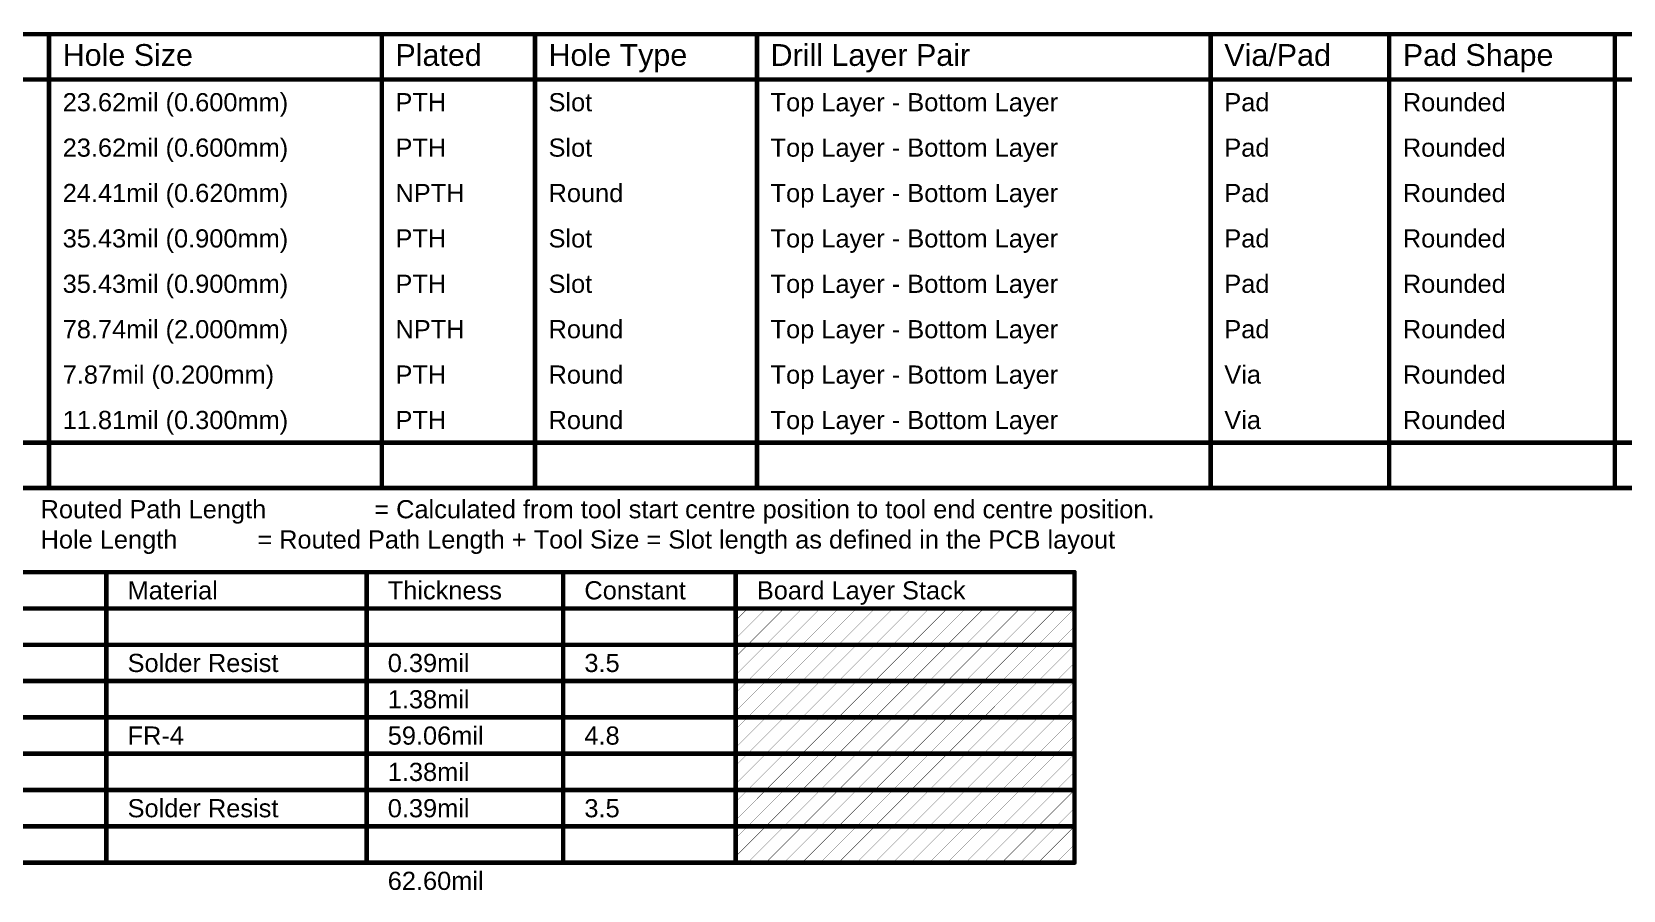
# Model space of a CAD drawing. Header units: inches. Extents: x -0.2 to 17.4, y -0.2 to 2.6.
# Drawn here: x 3.37 to 8.62, y -0.21 to 2.62 of the extents above; entities that cross this region are included whole.
import ezdxf

# ---------------------------------------------------------------- set-up
doc = ezdxf.new("R2010")
doc.units = ezdxf.units.IN
doc.header["$MEASUREMENT"] = 0
doc.layers.add('Drill Drawing', color=1, linetype='Continuous')
doc.layers.add('Fabrication', color=76, linetype='Continuous')
doc.styles.add('Arial', font='', dxfattribs={"height": 0.2})
doc.styles.get('Arial').set_extended_font_data('Arial')

msp = doc.modelspace()

# ---------------------------------------------------------------- linework, layer by layer
at = {"layer": 'Drill Drawing', "const_width": 0.015}
for points in [[(2.2715, 2.6149), (17.3492, 2.6149)], [(3.4222, 1.1149), (3.4222, 2.6149)], [(4.5219, 1.1149), (4.5219, 2.6149)], [(5.0278, 1.1149), (5.0278, 2.6149)], [(5.7616, 1.1149), (5.7616, 2.6149)], [(7.2611, 1.1149), (7.2611, 2.6149)], [(7.851, 1.1149), (7.851, 2.6149)], [(8.5968, 1.1149), (8.5968, 2.6149)], [(2.2715, 2.4649), (17.3492, 2.4649)], [(2.2715, 1.2649), (17.3492, 1.2649)], [(2.2715, 1.1149), (17.3492, 1.1149)]]:
    msp.add_lwpolyline(points, dxfattribs=at)
at = {"layer": 'Drill Drawing', "const_width": 0.0075}
for points in [[(3.4185, 2.6149, 1), (3.426, 2.6149, 1)], [(4.5181, 2.6149, 1), (4.5256, 2.6149, 1)], [(5.024, 2.6149, 1), (5.0315, 2.6149, 1)], [(5.7578, 2.6149, 1), (5.7653, 2.6149, 1)], [(7.2574, 2.6149, 1), (7.2649, 2.6149, 1)], [(7.8472, 2.6149, 1), (7.8547, 2.6149, 1)], [(8.593, 2.6149, 1), (8.6005, 2.6149, 1)], [(3.4185, 1.1149, 1), (3.426, 1.1149, 1)], [(4.5181, 1.1149, 1), (4.5256, 1.1149, 1)], [(5.024, 1.1149, 1), (5.0315, 1.1149, 1)], [(5.7578, 1.1149, 1), (5.7653, 1.1149, 1)], [(7.2574, 1.1149, 1), (7.2649, 1.1149, 1)], [(7.8472, 1.1149, 1), (7.8547, 1.1149, 1)], [(8.593, 1.1149, 1), (8.6005, 1.1149, 1)]]:
    msp.add_lwpolyline(points, format="xyb", close=True, dxfattribs=at)
at = {"layer": 'Fabrication'}
for points, const_width in [([(2.2721, 0.837), (6.8109, 0.837)], 0.015), ([(3.6117, -0.123), (3.6117, 0.837)], 0.015), ([(4.4715, -0.123), (4.4715, 0.837)], 0.015), ([(5.1213, -0.123), (5.1213, 0.837)], 0.015), ([(5.6912, -0.123), (5.6912, 0.837)], 0.015), ([(6.8109, -0.123), (6.8109, 0.837)], 0.015), ([(2.2721, 0.717), (6.8109, 0.717)], 0.015), ([(5.6912, 0.6173), (5.7909, 0.717)], 0.001), ([(5.6912, 0.6773), (5.7309, 0.717)], 0.001), ([(5.7309, 0.597), (5.8509, 0.717)], 0.001), ([(5.7909, 0.597), (5.9109, 0.717)], 0.001), ([(5.8509, 0.597), (5.9709, 0.717)], 0.001), ([(5.9109, 0.597), (6.0309, 0.717)], 0.001), ([(5.9709, 0.597), (6.0909, 0.717)], 0.001), ([(6.0309, 0.597), (6.1509, 0.717)], 0.001), ([(6.0909, 0.597), (6.2109, 0.717)], 0.001), ([(6.1509, 0.597), (6.2709, 0.717)], 0.001), ([(6.2109, 0.597), (6.3309, 0.717)], 0.001), ([(6.2709, 0.597), (6.3909, 0.717)], 0.001), ([(6.3309, 0.597), (6.4509, 0.717)], 0.001), ([(6.3909, 0.597), (6.5109, 0.717)], 0.001), ([(6.4509, 0.597), (6.5709, 0.717)], 0.001), ([(6.5109, 0.597), (6.6309, 0.717)], 0.001), ([(6.5709, 0.597), (6.6909, 0.717)], 0.001), ([(6.6309, 0.597), (6.7509, 0.717)], 0.001), ([(6.6909, 0.597), (6.8109, 0.717)], 0.001), ([(6.7509, 0.597), (6.8109, 0.657)], 0.001), ([(2.682, 0.597), (3.6117, 0.597)], 0.015), ([(3.6117, 0.597), (4.4715, 0.597)], 0.015), ([(4.4715, 0.597), (5.1213, 0.597)], 0.015), ([(5.1213, 0.597), (5.6912, 0.597)], 0.015), ([(5.6912, 0.597), (6.8109, 0.597)], 0.015), ([(5.6912, 0.4973), (5.7909, 0.597)], 0.001), ([(5.6912, 0.5573), (5.7309, 0.597)], 0.001), ([(5.7309, 0.477), (5.8509, 0.597)], 0.001), ([(5.7909, 0.477), (5.9109, 0.597)], 0.001), ([(5.8509, 0.477), (5.9709, 0.597)], 0.001), ([(5.9109, 0.477), (6.0309, 0.597)], 0.001), ([(5.9709, 0.477), (6.0909, 0.597)], 0.001), ([(6.0309, 0.477), (6.1509, 0.597)], 0.001), ([(6.0909, 0.477), (6.2109, 0.597)], 0.001), ([(6.1509, 0.477), (6.2709, 0.597)], 0.001), ([(6.2109, 0.477), (6.3309, 0.597)], 0.001), ([(6.2709, 0.477), (6.3909, 0.597)], 0.001), ([(6.3309, 0.477), (6.4509, 0.597)], 0.001), ([(6.3909, 0.477), (6.5109, 0.597)], 0.001), ([(6.4509, 0.477), (6.5709, 0.597)], 0.001), ([(6.5109, 0.477), (6.6309, 0.597)], 0.001), ([(6.5709, 0.477), (6.6909, 0.597)], 0.001), ([(6.6309, 0.477), (6.7509, 0.597)], 0.001), ([(6.6909, 0.477), (6.8109, 0.597)], 0.001), ([(6.7509, 0.477), (6.8109, 0.537)], 0.001), ([(2.682, 0.477), (3.6117, 0.477)], 0.015), ([(3.6117, 0.477), (4.4715, 0.477)], 0.015), ([(4.4715, 0.477), (5.1213, 0.477)], 0.015), ([(5.1213, 0.477), (5.6912, 0.477)], 0.015), ([(5.6912, 0.477), (6.8109, 0.477)], 0.015), ([(5.6912, 0.3773), (5.7909, 0.477)], 0.001), ([(5.6912, 0.4373), (5.7309, 0.477)], 0.001), ([(5.7309, 0.357), (5.8509, 0.477)], 0.001), ([(5.7909, 0.357), (5.9109, 0.477)], 0.001), ([(5.8509, 0.357), (5.9709, 0.477)], 0.001), ([(5.9109, 0.357), (6.0309, 0.477)], 0.001), ([(5.9709, 0.357), (6.0909, 0.477)], 0.001), ([(6.0309, 0.357), (6.1509, 0.477)], 0.001), ([(6.0909, 0.357), (6.2109, 0.477)], 0.001), ([(6.1509, 0.357), (6.2709, 0.477)], 0.001), ([(6.2109, 0.357), (6.3309, 0.477)], 0.001), ([(6.2709, 0.357), (6.3909, 0.477)], 0.001), ([(6.3309, 0.357), (6.4509, 0.477)], 0.001), ([(6.3909, 0.357), (6.5109, 0.477)], 0.001), ([(6.4509, 0.357), (6.5709, 0.477)], 0.001), ([(6.5109, 0.357), (6.6309, 0.477)], 0.001), ([(6.5709, 0.357), (6.6909, 0.477)], 0.001), ([(6.6309, 0.357), (6.7509, 0.477)], 0.001), ([(6.6909, 0.357), (6.8109, 0.477)], 0.001), ([(6.7509, 0.357), (6.8109, 0.417)], 0.001), ([(2.682, 0.357), (3.6117, 0.357)], 0.015), ([(3.6117, 0.357), (4.4715, 0.357)], 0.015), ([(4.4715, 0.357), (5.1213, 0.357)], 0.015), ([(5.1213, 0.357), (5.6912, 0.357)], 0.015), ([(5.6912, 0.357), (6.8109, 0.357)], 0.015), ([(5.6912, 0.2573), (5.7909, 0.357)], 0.001), ([(5.6912, 0.3173), (5.7309, 0.357)], 0.001), ([(5.7309, 0.237), (5.8509, 0.357)], 0.001), ([(5.7909, 0.237), (5.9109, 0.357)], 0.001), ([(5.8509, 0.237), (5.9709, 0.357)], 0.001), ([(5.9109, 0.237), (6.0309, 0.357)], 0.001), ([(5.9709, 0.237), (6.0909, 0.357)], 0.001), ([(6.0309, 0.237), (6.1509, 0.357)], 0.001), ([(6.0909, 0.237), (6.2109, 0.357)], 0.001), ([(6.1509, 0.237), (6.2709, 0.357)], 0.001), ([(6.2109, 0.237), (6.3309, 0.357)], 0.001), ([(6.2709, 0.237), (6.3909, 0.357)], 0.001), ([(6.3309, 0.237), (6.4509, 0.357)], 0.001), ([(6.3909, 0.237), (6.5109, 0.357)], 0.001), ([(6.4509, 0.237), (6.5709, 0.357)], 0.001), ([(6.5109, 0.237), (6.6309, 0.357)], 0.001), ([(6.5709, 0.237), (6.6909, 0.357)], 0.001), ([(6.6309, 0.237), (6.7509, 0.357)], 0.001), ([(6.6909, 0.237), (6.8109, 0.357)], 0.001), ([(6.7509, 0.237), (6.8109, 0.297)], 0.001), ([(2.682, 0.237), (3.6117, 0.237)], 0.015), ([(3.6117, 0.237), (4.4715, 0.237)], 0.015), ([(4.4715, 0.237), (5.1213, 0.237)], 0.015), ([(5.1213, 0.237), (5.6912, 0.237)], 0.015), ([(5.6912, 0.237), (6.8109, 0.237)], 0.015), ([(5.6912, 0.1373), (5.7909, 0.237)], 0.001), ([(5.6912, 0.1973), (5.7309, 0.237)], 0.001), ([(5.7309, 0.117), (5.8509, 0.237)], 0.001), ([(5.7909, 0.117), (5.9109, 0.237)], 0.001), ([(5.8509, 0.117), (5.9709, 0.237)], 0.001), ([(5.9109, 0.117), (6.0309, 0.237)], 0.001), ([(5.9709, 0.117), (6.0909, 0.237)], 0.001), ([(6.0309, 0.117), (6.1509, 0.237)], 0.001), ([(6.0909, 0.117), (6.2109, 0.237)], 0.001), ([(6.1509, 0.117), (6.2709, 0.237)], 0.001), ([(6.2109, 0.117), (6.3309, 0.237)], 0.001), ([(6.2709, 0.117), (6.3909, 0.237)], 0.001), ([(6.3309, 0.117), (6.4509, 0.237)], 0.001), ([(6.3909, 0.117), (6.5109, 0.237)], 0.001), ([(6.4509, 0.117), (6.5709, 0.237)], 0.001), ([(6.5109, 0.117), (6.6309, 0.237)], 0.001), ([(6.5709, 0.117), (6.6909, 0.237)], 0.001), ([(6.6309, 0.117), (6.7509, 0.237)], 0.001), ([(6.6909, 0.117), (6.8109, 0.237)], 0.001), ([(6.7509, 0.117), (6.8109, 0.177)], 0.001), ([(2.682, 0.117), (3.6117, 0.117)], 0.015), ([(3.6117, 0.117), (4.4715, 0.117)], 0.015), ([(4.4715, 0.117), (5.1213, 0.117)], 0.015), ([(5.1213, 0.117), (5.6912, 0.117)], 0.015), ([(5.6912, 0.117), (6.8109, 0.117)], 0.015), ([(5.6912, 0.0173), (5.7909, 0.117)], 0.001), ([(5.6912, 0.0773), (5.7309, 0.117)], 0.001), ([(5.7309, -0.003), (5.8509, 0.117)], 0.001), ([(5.7909, -0.003), (5.9109, 0.117)], 0.001), ([(5.8509, -0.003), (5.9709, 0.117)], 0.001), ([(5.9109, -0.003), (6.0309, 0.117)], 0.001), ([(5.9709, -0.003), (6.0909, 0.117)], 0.001), ([(6.0309, -0.003), (6.1509, 0.117)], 0.001), ([(6.0909, -0.003), (6.2109, 0.117)], 0.001), ([(6.1509, -0.003), (6.2709, 0.117)], 0.001), ([(6.2109, -0.003), (6.3309, 0.117)], 0.001), ([(6.2709, -0.003), (6.3909, 0.117)], 0.001), ([(6.3309, -0.003), (6.4509, 0.117)], 0.001), ([(6.3909, -0.003), (6.5109, 0.117)], 0.001), ([(6.4509, -0.003), (6.5709, 0.117)], 0.001), ([(6.5109, -0.003), (6.6309, 0.117)], 0.001), ([(6.5709, -0.003), (6.6909, 0.117)], 0.001), ([(6.6309, -0.003), (6.7509, 0.117)], 0.001), ([(6.6909, -0.003), (6.8109, 0.117)], 0.001), ([(6.7509, -0.003), (6.8109, 0.057)], 0.001), ([(2.682, -0.003), (3.6117, -0.003)], 0.015), ([(3.6117, -0.003), (4.4715, -0.003)], 0.015), ([(4.4715, -0.003), (5.1213, -0.003)], 0.015), ([(5.1213, -0.003), (5.6912, -0.003)], 0.015), ([(5.6912, -0.003), (6.8109, -0.003)], 0.015), ([(5.6912, -0.1027), (5.7909, -0.003)], 0.001), ([(5.6912, -0.0427), (5.7309, -0.003)], 0.001), ([(5.7309, -0.123), (5.8509, -0.003)], 0.001), ([(5.7909, -0.123), (5.9109, -0.003)], 0.001), ([(5.8509, -0.123), (5.9709, -0.003)], 0.001), ([(5.9109, -0.123), (6.0309, -0.003)], 0.001), ([(5.9709, -0.123), (6.0909, -0.003)], 0.001), ([(6.0309, -0.123), (6.1509, -0.003)], 0.001), ([(6.0909, -0.123), (6.2109, -0.003)], 0.001), ([(6.1509, -0.123), (6.2709, -0.003)], 0.001), ([(6.2109, -0.123), (6.3309, -0.003)], 0.001), ([(6.2709, -0.123), (6.3909, -0.003)], 0.001), ([(6.3309, -0.123), (6.4509, -0.003)], 0.001), ([(6.3909, -0.123), (6.5109, -0.003)], 0.001), ([(6.4509, -0.123), (6.5709, -0.003)], 0.001), ([(6.5109, -0.123), (6.6309, -0.003)], 0.001), ([(6.5709, -0.123), (6.6909, -0.003)], 0.001), ([(6.6309, -0.123), (6.7509, -0.003)], 0.001), ([(6.6909, -0.123), (6.8109, -0.003)], 0.001), ([(6.7509, -0.123), (6.8109, -0.063)], 0.001), ([(2.682, -0.123), (3.6117, -0.123)], 0.015), ([(3.6117, -0.123), (4.4715, -0.123)], 0.015), ([(4.4715, -0.123), (5.1213, -0.123)], 0.015), ([(5.1213, -0.123), (5.6912, -0.123)], 0.015), ([(5.6912, -0.123), (6.8109, -0.123)], 0.015)]:
    msp.add_lwpolyline(points, dxfattribs=dict(at, const_width=const_width))
for points, const_width in [([(3.608, 0.837, 1), (3.6155, 0.837, 1)], 0.0075), ([(4.4678, 0.837, 1), (4.4753, 0.837, 1)], 0.0075), ([(5.1176, 0.837, 1), (5.1251, 0.837, 1)], 0.0075), ([(5.6875, 0.837, 1), (5.695, 0.837, 1)], 0.0075), ([(6.8071, 0.837, 1), (6.8146, 0.837, 1)], 0.0075), ([(6.8071, 0.837, 1), (6.8146, 0.837, 1)], 0.0075), ([(5.7306, 0.717, 1), (5.7311, 0.717, 1)], 0.0005), ([(5.7906, 0.717, 1), (5.7911, 0.717, 1)], 0.0005), ([(5.8506, 0.717, 1), (5.8511, 0.717, 1)], 0.0005), ([(5.9106, 0.717, 1), (5.9111, 0.717, 1)], 0.0005), ([(5.9706, 0.717, 1), (5.9711, 0.717, 1)], 0.0005), ([(6.0306, 0.717, 1), (6.0311, 0.717, 1)], 0.0005), ([(6.0906, 0.717, 1), (6.0911, 0.717, 1)], 0.0005), ([(6.1506, 0.717, 1), (6.1511, 0.717, 1)], 0.0005), ([(6.2106, 0.717, 1), (6.2111, 0.717, 1)], 0.0005), ([(6.2706, 0.717, 1), (6.2711, 0.717, 1)], 0.0005), ([(6.3306, 0.717, 1), (6.3311, 0.717, 1)], 0.0005), ([(6.3906, 0.717, 1), (6.3911, 0.717, 1)], 0.0005), ([(6.4506, 0.717, 1), (6.4511, 0.717, 1)], 0.0005), ([(6.5106, 0.717, 1), (6.5111, 0.717, 1)], 0.0005), ([(6.5706, 0.717, 1), (6.5711, 0.717, 1)], 0.0005), ([(6.6306, 0.717, 1), (6.6311, 0.717, 1)], 0.0005), ([(6.6906, 0.717, 1), (6.6911, 0.717, 1)], 0.0005), ([(6.7506, 0.717, 1), (6.7511, 0.717, 1)], 0.0005), ([(6.8071, 0.717, 1), (6.8146, 0.717, 1)], 0.0075), ([(6.8106, 0.717, 1), (6.8111, 0.717, 1)], 0.0005), ([(5.691, 0.6773, 1), (5.6915, 0.6773, 1)], 0.0005), ([(6.8106, 0.657, 1), (6.8111, 0.657, 1)], 0.0005), ([(3.608, 0.597, 1), (3.6155, 0.597, 1)], 0.0075), ([(3.608, 0.597, 1), (3.6155, 0.597, 1)], 0.0075), ([(4.4678, 0.597, 1), (4.4753, 0.597, 1)], 0.0075), ([(4.4678, 0.597, 1), (4.4753, 0.597, 1)], 0.0075), ([(5.1176, 0.597, 1), (5.1251, 0.597, 1)], 0.0075), ([(5.1176, 0.597, 1), (5.1251, 0.597, 1)], 0.0075), ([(5.6875, 0.597, 1), (5.695, 0.597, 1)], 0.0075), ([(5.6875, 0.597, 1), (5.695, 0.597, 1)], 0.0075), ([(5.691, 0.6173, 1), (5.6915, 0.6173, 1)], 0.0005), ([(5.7306, 0.597, 1), (5.7311, 0.597, 1)], 0.0005), ([(5.7306, 0.597, 1), (5.7311, 0.597, 1)], 0.0005), ([(5.7906, 0.597, 1), (5.7911, 0.597, 1)], 0.0005), ([(5.7906, 0.597, 1), (5.7911, 0.597, 1)], 0.0005), ([(5.8506, 0.597, 1), (5.8511, 0.597, 1)], 0.0005), ([(5.8506, 0.597, 1), (5.8511, 0.597, 1)], 0.0005), ([(5.9106, 0.597, 1), (5.9111, 0.597, 1)], 0.0005), ([(5.9106, 0.597, 1), (5.9111, 0.597, 1)], 0.0005), ([(5.9706, 0.597, 1), (5.9711, 0.597, 1)], 0.0005), ([(5.9706, 0.597, 1), (5.9711, 0.597, 1)], 0.0005), ([(6.0306, 0.597, 1), (6.0311, 0.597, 1)], 0.0005), ([(6.0306, 0.597, 1), (6.0311, 0.597, 1)], 0.0005), ([(6.0906, 0.597, 1), (6.0911, 0.597, 1)], 0.0005), ([(6.0906, 0.597, 1), (6.0911, 0.597, 1)], 0.0005), ([(6.1506, 0.597, 1), (6.1511, 0.597, 1)], 0.0005), ([(6.1506, 0.597, 1), (6.1511, 0.597, 1)], 0.0005), ([(6.2106, 0.597, 1), (6.2111, 0.597, 1)], 0.0005), ([(6.2106, 0.597, 1), (6.2111, 0.597, 1)], 0.0005), ([(6.2706, 0.597, 1), (6.2711, 0.597, 1)], 0.0005), ([(6.2706, 0.597, 1), (6.2711, 0.597, 1)], 0.0005), ([(6.3306, 0.597, 1), (6.3311, 0.597, 1)], 0.0005), ([(6.3306, 0.597, 1), (6.3311, 0.597, 1)], 0.0005), ([(6.3906, 0.597, 1), (6.3911, 0.597, 1)], 0.0005), ([(6.3906, 0.597, 1), (6.3911, 0.597, 1)], 0.0005), ([(6.4506, 0.597, 1), (6.4511, 0.597, 1)], 0.0005), ([(6.4506, 0.597, 1), (6.4511, 0.597, 1)], 0.0005), ([(6.5106, 0.597, 1), (6.5111, 0.597, 1)], 0.0005), ([(6.5106, 0.597, 1), (6.5111, 0.597, 1)], 0.0005), ([(6.5706, 0.597, 1), (6.5711, 0.597, 1)], 0.0005), ([(6.5706, 0.597, 1), (6.5711, 0.597, 1)], 0.0005), ([(6.6306, 0.597, 1), (6.6311, 0.597, 1)], 0.0005), ([(6.6306, 0.597, 1), (6.6311, 0.597, 1)], 0.0005), ([(6.6906, 0.597, 1), (6.6911, 0.597, 1)], 0.0005), ([(6.6906, 0.597, 1), (6.6911, 0.597, 1)], 0.0005), ([(6.7506, 0.597, 1), (6.7511, 0.597, 1)], 0.0005), ([(6.7506, 0.597, 1), (6.7511, 0.597, 1)], 0.0005), ([(6.8071, 0.597, 1), (6.8146, 0.597, 1)], 0.0075), ([(6.8106, 0.597, 1), (6.8111, 0.597, 1)], 0.0005), ([(5.691, 0.5573, 1), (5.6915, 0.5573, 1)], 0.0005), ([(6.8106, 0.537, 1), (6.8111, 0.537, 1)], 0.0005), ([(3.608, 0.477, 1), (3.6155, 0.477, 1)], 0.0075), ([(3.608, 0.477, 1), (3.6155, 0.477, 1)], 0.0075), ([(4.4678, 0.477, 1), (4.4753, 0.477, 1)], 0.0075), ([(4.4678, 0.477, 1), (4.4753, 0.477, 1)], 0.0075), ([(5.1176, 0.477, 1), (5.1251, 0.477, 1)], 0.0075), ([(5.1176, 0.477, 1), (5.1251, 0.477, 1)], 0.0075), ([(5.6875, 0.477, 1), (5.695, 0.477, 1)], 0.0075), ([(5.6875, 0.477, 1), (5.695, 0.477, 1)], 0.0075), ([(5.691, 0.4973, 1), (5.6915, 0.4973, 1)], 0.0005), ([(5.7306, 0.477, 1), (5.7311, 0.477, 1)], 0.0005), ([(5.7306, 0.477, 1), (5.7311, 0.477, 1)], 0.0005), ([(5.7906, 0.477, 1), (5.7911, 0.477, 1)], 0.0005), ([(5.7906, 0.477, 1), (5.7911, 0.477, 1)], 0.0005), ([(5.8506, 0.477, 1), (5.8511, 0.477, 1)], 0.0005), ([(5.8506, 0.477, 1), (5.8511, 0.477, 1)], 0.0005), ([(5.9106, 0.477, 1), (5.9111, 0.477, 1)], 0.0005), ([(5.9106, 0.477, 1), (5.9111, 0.477, 1)], 0.0005), ([(5.9706, 0.477, 1), (5.9711, 0.477, 1)], 0.0005), ([(5.9706, 0.477, 1), (5.9711, 0.477, 1)], 0.0005), ([(6.0306, 0.477, 1), (6.0311, 0.477, 1)], 0.0005), ([(6.0306, 0.477, 1), (6.0311, 0.477, 1)], 0.0005), ([(6.0906, 0.477, 1), (6.0911, 0.477, 1)], 0.0005), ([(6.0906, 0.477, 1), (6.0911, 0.477, 1)], 0.0005), ([(6.1506, 0.477, 1), (6.1511, 0.477, 1)], 0.0005), ([(6.1506, 0.477, 1), (6.1511, 0.477, 1)], 0.0005), ([(6.2106, 0.477, 1), (6.2111, 0.477, 1)], 0.0005), ([(6.2106, 0.477, 1), (6.2111, 0.477, 1)], 0.0005), ([(6.2706, 0.477, 1), (6.2711, 0.477, 1)], 0.0005), ([(6.2706, 0.477, 1), (6.2711, 0.477, 1)], 0.0005), ([(6.3306, 0.477, 1), (6.3311, 0.477, 1)], 0.0005), ([(6.3306, 0.477, 1), (6.3311, 0.477, 1)], 0.0005), ([(6.3906, 0.477, 1), (6.3911, 0.477, 1)], 0.0005), ([(6.3906, 0.477, 1), (6.3911, 0.477, 1)], 0.0005), ([(6.4506, 0.477, 1), (6.4511, 0.477, 1)], 0.0005), ([(6.4506, 0.477, 1), (6.4511, 0.477, 1)], 0.0005), ([(6.5106, 0.477, 1), (6.5111, 0.477, 1)], 0.0005), ([(6.5106, 0.477, 1), (6.5111, 0.477, 1)], 0.0005), ([(6.5706, 0.477, 1), (6.5711, 0.477, 1)], 0.0005), ([(6.5706, 0.477, 1), (6.5711, 0.477, 1)], 0.0005), ([(6.6306, 0.477, 1), (6.6311, 0.477, 1)], 0.0005), ([(6.6306, 0.477, 1), (6.6311, 0.477, 1)], 0.0005), ([(6.6906, 0.477, 1), (6.6911, 0.477, 1)], 0.0005), ([(6.6906, 0.477, 1), (6.6911, 0.477, 1)], 0.0005), ([(6.7506, 0.477, 1), (6.7511, 0.477, 1)], 0.0005), ([(6.7506, 0.477, 1), (6.7511, 0.477, 1)], 0.0005), ([(6.8071, 0.477, 1), (6.8146, 0.477, 1)], 0.0075), ([(6.8106, 0.477, 1), (6.8111, 0.477, 1)], 0.0005), ([(5.691, 0.4373, 1), (5.6915, 0.4373, 1)], 0.0005), ([(5.691, 0.3773, 1), (5.6915, 0.3773, 1)], 0.0005), ([(6.8106, 0.417, 1), (6.8111, 0.417, 1)], 0.0005), ([(3.608, 0.357, 1), (3.6155, 0.357, 1)], 0.0075), ([(3.608, 0.357, 1), (3.6155, 0.357, 1)], 0.0075), ([(4.4678, 0.357, 1), (4.4753, 0.357, 1)], 0.0075), ([(4.4678, 0.357, 1), (4.4753, 0.357, 1)], 0.0075), ([(5.1176, 0.357, 1), (5.1251, 0.357, 1)], 0.0075), ([(5.1176, 0.357, 1), (5.1251, 0.357, 1)], 0.0075), ([(5.6875, 0.357, 1), (5.695, 0.357, 1)], 0.0075), ([(5.6875, 0.357, 1), (5.695, 0.357, 1)], 0.0075), ([(5.691, 0.3173, 1), (5.6915, 0.3173, 1)], 0.0005), ([(5.7306, 0.357, 1), (5.7311, 0.357, 1)], 0.0005), ([(5.7306, 0.357, 1), (5.7311, 0.357, 1)], 0.0005), ([(5.7906, 0.357, 1), (5.7911, 0.357, 1)], 0.0005), ([(5.7906, 0.357, 1), (5.7911, 0.357, 1)], 0.0005), ([(5.8506, 0.357, 1), (5.8511, 0.357, 1)], 0.0005), ([(5.8506, 0.357, 1), (5.8511, 0.357, 1)], 0.0005), ([(5.9106, 0.357, 1), (5.9111, 0.357, 1)], 0.0005), ([(5.9106, 0.357, 1), (5.9111, 0.357, 1)], 0.0005), ([(5.9706, 0.357, 1), (5.9711, 0.357, 1)], 0.0005), ([(5.9706, 0.357, 1), (5.9711, 0.357, 1)], 0.0005), ([(6.0306, 0.357, 1), (6.0311, 0.357, 1)], 0.0005), ([(6.0306, 0.357, 1), (6.0311, 0.357, 1)], 0.0005), ([(6.0906, 0.357, 1), (6.0911, 0.357, 1)], 0.0005), ([(6.0906, 0.357, 1), (6.0911, 0.357, 1)], 0.0005), ([(6.1506, 0.357, 1), (6.1511, 0.357, 1)], 0.0005), ([(6.1506, 0.357, 1), (6.1511, 0.357, 1)], 0.0005), ([(6.2106, 0.357, 1), (6.2111, 0.357, 1)], 0.0005), ([(6.2106, 0.357, 1), (6.2111, 0.357, 1)], 0.0005), ([(6.2706, 0.357, 1), (6.2711, 0.357, 1)], 0.0005), ([(6.2706, 0.357, 1), (6.2711, 0.357, 1)], 0.0005), ([(6.3306, 0.357, 1), (6.3311, 0.357, 1)], 0.0005), ([(6.3306, 0.357, 1), (6.3311, 0.357, 1)], 0.0005), ([(6.3906, 0.357, 1), (6.3911, 0.357, 1)], 0.0005), ([(6.3906, 0.357, 1), (6.3911, 0.357, 1)], 0.0005), ([(6.4506, 0.357, 1), (6.4511, 0.357, 1)], 0.0005), ([(6.4506, 0.357, 1), (6.4511, 0.357, 1)], 0.0005), ([(6.5106, 0.357, 1), (6.5111, 0.357, 1)], 0.0005), ([(6.5106, 0.357, 1), (6.5111, 0.357, 1)], 0.0005), ([(6.5706, 0.357, 1), (6.5711, 0.357, 1)], 0.0005), ([(6.5706, 0.357, 1), (6.5711, 0.357, 1)], 0.0005), ([(6.6306, 0.357, 1), (6.6311, 0.357, 1)], 0.0005), ([(6.6306, 0.357, 1), (6.6311, 0.357, 1)], 0.0005), ([(6.6906, 0.357, 1), (6.6911, 0.357, 1)], 0.0005), ([(6.6906, 0.357, 1), (6.6911, 0.357, 1)], 0.0005), ([(6.7506, 0.357, 1), (6.7511, 0.357, 1)], 0.0005), ([(6.7506, 0.357, 1), (6.7511, 0.357, 1)], 0.0005), ([(6.8071, 0.357, 1), (6.8146, 0.357, 1)], 0.0075), ([(6.8106, 0.357, 1), (6.8111, 0.357, 1)], 0.0005), ([(6.8106, 0.297, 1), (6.8111, 0.297, 1)], 0.0005), ([(3.608, 0.237, 1), (3.6155, 0.237, 1)], 0.0075), ([(3.608, 0.237, 1), (3.6155, 0.237, 1)], 0.0075), ([(4.4678, 0.237, 1), (4.4753, 0.237, 1)], 0.0075), ([(4.4678, 0.237, 1), (4.4753, 0.237, 1)], 0.0075), ([(5.1176, 0.237, 1), (5.1251, 0.237, 1)], 0.0075), ([(5.1176, 0.237, 1), (5.1251, 0.237, 1)], 0.0075), ([(5.6875, 0.237, 1), (5.695, 0.237, 1)], 0.0075), ([(5.6875, 0.237, 1), (5.695, 0.237, 1)], 0.0075), ([(5.691, 0.2573, 1), (5.6915, 0.2573, 1)], 0.0005), ([(5.7306, 0.237, 1), (5.7311, 0.237, 1)], 0.0005), ([(5.7306, 0.237, 1), (5.7311, 0.237, 1)], 0.0005), ([(5.7906, 0.237, 1), (5.7911, 0.237, 1)], 0.0005), ([(5.7906, 0.237, 1), (5.7911, 0.237, 1)], 0.0005), ([(5.8506, 0.237, 1), (5.8511, 0.237, 1)], 0.0005), ([(5.8506, 0.237, 1), (5.8511, 0.237, 1)], 0.0005), ([(5.9106, 0.237, 1), (5.9111, 0.237, 1)], 0.0005), ([(5.9106, 0.237, 1), (5.9111, 0.237, 1)], 0.0005), ([(5.9706, 0.237, 1), (5.9711, 0.237, 1)], 0.0005), ([(5.9706, 0.237, 1), (5.9711, 0.237, 1)], 0.0005), ([(6.0306, 0.237, 1), (6.0311, 0.237, 1)], 0.0005), ([(6.0306, 0.237, 1), (6.0311, 0.237, 1)], 0.0005), ([(6.0906, 0.237, 1), (6.0911, 0.237, 1)], 0.0005), ([(6.0906, 0.237, 1), (6.0911, 0.237, 1)], 0.0005), ([(6.1506, 0.237, 1), (6.1511, 0.237, 1)], 0.0005), ([(6.1506, 0.237, 1), (6.1511, 0.237, 1)], 0.0005), ([(6.2106, 0.237, 1), (6.2111, 0.237, 1)], 0.0005), ([(6.2106, 0.237, 1), (6.2111, 0.237, 1)], 0.0005), ([(6.2706, 0.237, 1), (6.2711, 0.237, 1)], 0.0005), ([(6.2706, 0.237, 1), (6.2711, 0.237, 1)], 0.0005), ([(6.3306, 0.237, 1), (6.3311, 0.237, 1)], 0.0005), ([(6.3306, 0.237, 1), (6.3311, 0.237, 1)], 0.0005), ([(6.3906, 0.237, 1), (6.3911, 0.237, 1)], 0.0005), ([(6.3906, 0.237, 1), (6.3911, 0.237, 1)], 0.0005), ([(6.4506, 0.237, 1), (6.4511, 0.237, 1)], 0.0005), ([(6.4506, 0.237, 1), (6.4511, 0.237, 1)], 0.0005), ([(6.5106, 0.237, 1), (6.5111, 0.237, 1)], 0.0005), ([(6.5106, 0.237, 1), (6.5111, 0.237, 1)], 0.0005), ([(6.5706, 0.237, 1), (6.5711, 0.237, 1)], 0.0005), ([(6.5706, 0.237, 1), (6.5711, 0.237, 1)], 0.0005), ([(6.6306, 0.237, 1), (6.6311, 0.237, 1)], 0.0005), ([(6.6306, 0.237, 1), (6.6311, 0.237, 1)], 0.0005), ([(6.6906, 0.237, 1), (6.6911, 0.237, 1)], 0.0005), ([(6.6906, 0.237, 1), (6.6911, 0.237, 1)], 0.0005), ([(6.7506, 0.237, 1), (6.7511, 0.237, 1)], 0.0005), ([(6.7506, 0.237, 1), (6.7511, 0.237, 1)], 0.0005), ([(6.8071, 0.237, 1), (6.8146, 0.237, 1)], 0.0075), ([(6.8106, 0.237, 1), (6.8111, 0.237, 1)], 0.0005), ([(5.691, 0.1973, 1), (5.6915, 0.1973, 1)], 0.0005), ([(6.8106, 0.177, 1), (6.8111, 0.177, 1)], 0.0005), ([(3.608, 0.117, 1), (3.6155, 0.117, 1)], 0.0075), ([(3.608, 0.117, 1), (3.6155, 0.117, 1)], 0.0075), ([(4.4678, 0.117, 1), (4.4753, 0.117, 1)], 0.0075), ([(4.4678, 0.117, 1), (4.4753, 0.117, 1)], 0.0075), ([(5.1176, 0.117, 1), (5.1251, 0.117, 1)], 0.0075), ([(5.1176, 0.117, 1), (5.1251, 0.117, 1)], 0.0075), ([(5.6875, 0.117, 1), (5.695, 0.117, 1)], 0.0075), ([(5.6875, 0.117, 1), (5.695, 0.117, 1)], 0.0075), ([(5.691, 0.1373, 1), (5.6915, 0.1373, 1)], 0.0005), ([(5.7306, 0.117, 1), (5.7311, 0.117, 1)], 0.0005), ([(5.7306, 0.117, 1), (5.7311, 0.117, 1)], 0.0005), ([(5.7906, 0.117, 1), (5.7911, 0.117, 1)], 0.0005), ([(5.7906, 0.117, 1), (5.7911, 0.117, 1)], 0.0005), ([(5.8506, 0.117, 1), (5.8511, 0.117, 1)], 0.0005), ([(5.8506, 0.117, 1), (5.8511, 0.117, 1)], 0.0005), ([(5.9106, 0.117, 1), (5.9111, 0.117, 1)], 0.0005), ([(5.9106, 0.117, 1), (5.9111, 0.117, 1)], 0.0005), ([(5.9706, 0.117, 1), (5.9711, 0.117, 1)], 0.0005), ([(5.9706, 0.117, 1), (5.9711, 0.117, 1)], 0.0005), ([(6.0306, 0.117, 1), (6.0311, 0.117, 1)], 0.0005), ([(6.0306, 0.117, 1), (6.0311, 0.117, 1)], 0.0005), ([(6.0906, 0.117, 1), (6.0911, 0.117, 1)], 0.0005), ([(6.0906, 0.117, 1), (6.0911, 0.117, 1)], 0.0005), ([(6.1506, 0.117, 1), (6.1511, 0.117, 1)], 0.0005), ([(6.1506, 0.117, 1), (6.1511, 0.117, 1)], 0.0005), ([(6.2106, 0.117, 1), (6.2111, 0.117, 1)], 0.0005), ([(6.2106, 0.117, 1), (6.2111, 0.117, 1)], 0.0005), ([(6.2706, 0.117, 1), (6.2711, 0.117, 1)], 0.0005), ([(6.2706, 0.117, 1), (6.2711, 0.117, 1)], 0.0005), ([(6.3306, 0.117, 1), (6.3311, 0.117, 1)], 0.0005), ([(6.3306, 0.117, 1), (6.3311, 0.117, 1)], 0.0005), ([(6.3906, 0.117, 1), (6.3911, 0.117, 1)], 0.0005), ([(6.3906, 0.117, 1), (6.3911, 0.117, 1)], 0.0005), ([(6.4506, 0.117, 1), (6.4511, 0.117, 1)], 0.0005), ([(6.4506, 0.117, 1), (6.4511, 0.117, 1)], 0.0005), ([(6.5106, 0.117, 1), (6.5111, 0.117, 1)], 0.0005), ([(6.5106, 0.117, 1), (6.5111, 0.117, 1)], 0.0005), ([(6.5706, 0.117, 1), (6.5711, 0.117, 1)], 0.0005), ([(6.5706, 0.117, 1), (6.5711, 0.117, 1)], 0.0005), ([(6.6306, 0.117, 1), (6.6311, 0.117, 1)], 0.0005), ([(6.6306, 0.117, 1), (6.6311, 0.117, 1)], 0.0005), ([(6.6906, 0.117, 1), (6.6911, 0.117, 1)], 0.0005), ([(6.6906, 0.117, 1), (6.6911, 0.117, 1)], 0.0005), ([(6.7506, 0.117, 1), (6.7511, 0.117, 1)], 0.0005), ([(6.7506, 0.117, 1), (6.7511, 0.117, 1)], 0.0005), ([(6.8071, 0.117, 1), (6.8146, 0.117, 1)], 0.0075), ([(6.8106, 0.117, 1), (6.8111, 0.117, 1)], 0.0005), ([(5.691, 0.0773, 1), (5.6915, 0.0773, 1)], 0.0005), ([(6.8106, 0.057, 1), (6.8111, 0.057, 1)], 0.0005), ([(3.608, -0.003, 1), (3.6155, -0.003, 1)], 0.0075), ([(3.608, -0.003, 1), (3.6155, -0.003, 1)], 0.0075), ([(4.4678, -0.003, 1), (4.4753, -0.003, 1)], 0.0075), ([(4.4678, -0.003, 1), (4.4753, -0.003, 1)], 0.0075), ([(5.1176, -0.003, 1), (5.1251, -0.003, 1)], 0.0075), ([(5.1176, -0.003, 1), (5.1251, -0.003, 1)], 0.0075), ([(5.6875, -0.003, 1), (5.695, -0.003, 1)], 0.0075), ([(5.6875, -0.003, 1), (5.695, -0.003, 1)], 0.0075), ([(5.691, 0.0173, 1), (5.6915, 0.0173, 1)], 0.0005), ([(6.8071, -0.003, 1), (6.8146, -0.003, 1)], 0.0075), ([(5.691, -0.0427, 1), (5.6915, -0.0427, 1)], 0.0005), ([(5.7306, -0.003, 1), (5.7311, -0.003, 1)], 0.0005), ([(5.7306, -0.003, 1), (5.7311, -0.003, 1)], 0.0005), ([(5.7906, -0.003, 1), (5.7911, -0.003, 1)], 0.0005), ([(5.7906, -0.003, 1), (5.7911, -0.003, 1)], 0.0005), ([(5.8506, -0.003, 1), (5.8511, -0.003, 1)], 0.0005), ([(5.8506, -0.003, 1), (5.8511, -0.003, 1)], 0.0005), ([(5.9106, -0.003, 1), (5.9111, -0.003, 1)], 0.0005), ([(5.9106, -0.003, 1), (5.9111, -0.003, 1)], 0.0005), ([(5.9706, -0.003, 1), (5.9711, -0.003, 1)], 0.0005), ([(5.9706, -0.003, 1), (5.9711, -0.003, 1)], 0.0005), ([(6.0306, -0.003, 1), (6.0311, -0.003, 1)], 0.0005), ([(6.0306, -0.003, 1), (6.0311, -0.003, 1)], 0.0005), ([(6.0906, -0.003, 1), (6.0911, -0.003, 1)], 0.0005), ([(6.0906, -0.003, 1), (6.0911, -0.003, 1)], 0.0005), ([(6.1506, -0.003, 1), (6.1511, -0.003, 1)], 0.0005), ([(6.1506, -0.003, 1), (6.1511, -0.003, 1)], 0.0005), ([(6.2106, -0.003, 1), (6.2111, -0.003, 1)], 0.0005), ([(6.2106, -0.003, 1), (6.2111, -0.003, 1)], 0.0005), ([(6.2706, -0.003, 1), (6.2711, -0.003, 1)], 0.0005), ([(6.2706, -0.003, 1), (6.2711, -0.003, 1)], 0.0005), ([(6.3306, -0.003, 1), (6.3311, -0.003, 1)], 0.0005), ([(6.3306, -0.003, 1), (6.3311, -0.003, 1)], 0.0005), ([(6.3906, -0.003, 1), (6.3911, -0.003, 1)], 0.0005), ([(6.3906, -0.003, 1), (6.3911, -0.003, 1)], 0.0005), ([(6.4506, -0.003, 1), (6.4511, -0.003, 1)], 0.0005), ([(6.4506, -0.003, 1), (6.4511, -0.003, 1)], 0.0005), ([(6.5106, -0.003, 1), (6.5111, -0.003, 1)], 0.0005), ([(6.5106, -0.003, 1), (6.5111, -0.003, 1)], 0.0005), ([(6.5706, -0.003, 1), (6.5711, -0.003, 1)], 0.0005), ([(6.5706, -0.003, 1), (6.5711, -0.003, 1)], 0.0005), ([(6.6306, -0.003, 1), (6.6311, -0.003, 1)], 0.0005), ([(6.6306, -0.003, 1), (6.6311, -0.003, 1)], 0.0005), ([(6.6906, -0.003, 1), (6.6911, -0.003, 1)], 0.0005), ([(6.6906, -0.003, 1), (6.6911, -0.003, 1)], 0.0005), ([(6.7506, -0.003, 1), (6.7511, -0.003, 1)], 0.0005), ([(6.7506, -0.003, 1), (6.7511, -0.003, 1)], 0.0005), ([(6.8106, -0.003, 1), (6.8111, -0.003, 1)], 0.0005), ([(5.691, -0.1027, 1), (5.6915, -0.1027, 1)], 0.0005), ([(6.8106, -0.063, 1), (6.8111, -0.063, 1)], 0.0005), ([(3.608, -0.123, 1), (3.6155, -0.123, 1)], 0.0075), ([(3.608, -0.123, 1), (3.6155, -0.123, 1)], 0.0075), ([(3.608, -0.123, 1), (3.6155, -0.123, 1)], 0.0075), ([(4.4678, -0.123, 1), (4.4753, -0.123, 1)], 0.0075), ([(4.4678, -0.123, 1), (4.4753, -0.123, 1)], 0.0075), ([(4.4678, -0.123, 1), (4.4753, -0.123, 1)], 0.0075), ([(5.1176, -0.123, 1), (5.1251, -0.123, 1)], 0.0075), ([(5.1176, -0.123, 1), (5.1251, -0.123, 1)], 0.0075), ([(5.1176, -0.123, 1), (5.1251, -0.123, 1)], 0.0075), ([(5.6875, -0.123, 1), (5.695, -0.123, 1)], 0.0075), ([(5.6875, -0.123, 1), (5.695, -0.123, 1)], 0.0075), ([(5.6875, -0.123, 1), (5.695, -0.123, 1)], 0.0075), ([(5.7306, -0.123, 1), (5.7311, -0.123, 1)], 0.0005), ([(5.7906, -0.123, 1), (5.7911, -0.123, 1)], 0.0005), ([(5.8506, -0.123, 1), (5.8511, -0.123, 1)], 0.0005), ([(5.9106, -0.123, 1), (5.9111, -0.123, 1)], 0.0005), ([(5.9706, -0.123, 1), (5.9711, -0.123, 1)], 0.0005), ([(6.0306, -0.123, 1), (6.0311, -0.123, 1)], 0.0005), ([(6.0906, -0.123, 1), (6.0911, -0.123, 1)], 0.0005), ([(6.1506, -0.123, 1), (6.1511, -0.123, 1)], 0.0005), ([(6.2106, -0.123, 1), (6.2111, -0.123, 1)], 0.0005), ([(6.2706, -0.123, 1), (6.2711, -0.123, 1)], 0.0005), ([(6.3306, -0.123, 1), (6.3311, -0.123, 1)], 0.0005), ([(6.3906, -0.123, 1), (6.3911, -0.123, 1)], 0.0005), ([(6.4506, -0.123, 1), (6.4511, -0.123, 1)], 0.0005), ([(6.5106, -0.123, 1), (6.5111, -0.123, 1)], 0.0005), ([(6.5706, -0.123, 1), (6.5711, -0.123, 1)], 0.0005), ([(6.6306, -0.123, 1), (6.6311, -0.123, 1)], 0.0005), ([(6.6906, -0.123, 1), (6.6911, -0.123, 1)], 0.0005), ([(6.7506, -0.123, 1), (6.7511, -0.123, 1)], 0.0005), ([(6.8071, -0.123, 1), (6.8146, -0.123, 1)], 0.0075), ([(6.8071, -0.123, 1), (6.8146, -0.123, 1)], 0.0075)]:
    msp.add_lwpolyline(points, format="xyb", close=True, dxfattribs=dict(at, const_width=const_width))

# ---------------------------------------------------------------- texts
at = {"layer": 'Drill Drawing', "style": 'Arial'}
for s, height, p in [('Hole Size', 0.072, (3.4672, 2.5099)), ('Plated', 0.072, (4.5669, 2.5099)), ('Hole Type', 0.072, (5.0728, 2.5099)), ('Drill Layer Pair', 0.072, (5.8066, 2.5099)), ('Via/Pad', 0.072, (7.3061, 2.5099)), ('Pad Shape', 0.072, (7.896, 2.5099)), ('23.62mil (0.600mm)', 0.06, (3.4672, 2.3599)), ('PTH', 0.06, (4.5669, 2.3599)), ('Slot', 0.06, (5.0728, 2.3599)), ('Top Layer - Bottom Layer', 0.06, (5.8066, 2.3599)), ('Pad', 0.06, (7.3061, 2.3599)), ('Rounded', 0.06, (7.896, 2.3599)), ('23.62mil (0.600mm)', 0.06, (3.4672, 2.2099)), ('PTH', 0.06, (4.5669, 2.2099)), ('Slot', 0.06, (5.0728, 2.2099)), ('Top Layer - Bottom Layer', 0.06, (5.8066, 2.2099)), ('Pad', 0.06, (7.3061, 2.2099)), ('Rounded', 0.06, (7.896, 2.2099)), ('24.41mil (0.620mm)', 0.06, (3.4672, 2.0599)), ('NPTH', 0.06, (4.5669, 2.0599)), ('Round', 0.06, (5.0728, 2.0599)), ('Top Layer - Bottom Layer', 0.06, (5.8066, 2.0599)), ('Pad', 0.06, (7.3061, 2.0599)), ('Rounded', 0.06, (7.896, 2.0599)), ('35.43mil (0.900mm)', 0.06, (3.4672, 1.9099)), ('PTH', 0.06, (4.5669, 1.9099)), ('Slot', 0.06, (5.0728, 1.9099)), ('Top Layer - Bottom Layer', 0.06, (5.8066, 1.9099)), ('Pad', 0.06, (7.3061, 1.9099)), ('Rounded', 0.06, (7.896, 1.9099)), ('35.43mil (0.900mm)', 0.06, (3.4672, 1.7599)), ('PTH', 0.06, (4.5669, 1.7599)), ('Slot', 0.06, (5.0728, 1.7599)), ('Top Layer - Bottom Layer', 0.06, (5.8066, 1.7599)), ('Pad', 0.06, (7.3061, 1.7599)), ('Rounded', 0.06, (7.896, 1.7599)), ('78.74mil (2.000mm)', 0.06, (3.4672, 1.6099)), ('NPTH', 0.06, (4.5669, 1.6099)), ('Round', 0.06, (5.0728, 1.6099)), ('Top Layer - Bottom Layer', 0.06, (5.8066, 1.6099)), ('Pad', 0.06, (7.3061, 1.6099)), ('Rounded', 0.06, (7.896, 1.6099)), ('7.87mil (0.200mm)', 0.06, (3.4672, 1.4599)), ('PTH', 0.06, (4.5669, 1.4599)), ('Round', 0.06, (5.0728, 1.4599)), ('Top Layer - Bottom Layer', 0.06, (5.8066, 1.4599)), ('Via', 0.06, (7.3061, 1.4599)), ('Rounded', 0.06, (7.896, 1.4599)), ('11.81mil (0.300mm)', 0.06, (3.4672, 1.3099)), ('PTH', 0.06, (4.5669, 1.3099)), ('Round', 0.06, (5.0728, 1.3099)), ('Top Layer - Bottom Layer', 0.06, (5.8066, 1.3099)), ('Via', 0.06, (7.3061, 1.3099)), ('Rounded', 0.06, (7.896, 1.3099)), ('Routed Path Length', 0.06, (3.3942, 1.015)), ('= Calculated from tool start centre position to tool end centre position.', 0.06, (4.4969, 1.015)), ('Hole Length', 0.06, (3.3942, 0.915)), (' = Routed Path Length + Tool Size = Slot length as defined in the PCB layout', 0.06, (4.087, 0.915))]:
    msp.add_text(s, height=height, dxfattribs=at).set_placement(p)
at = {"layer": 'Fabrication', "style": 'Arial'}
for s, p in [('Material', (3.6817, 0.747)), ('Thickness', (4.5415, 0.747)), ('Constant', (5.1913, 0.747)), ('Board Layer Stack', (5.7612, 0.747)), ('Solder Resist', (3.6817, 0.507)), ('0.39mil', (4.5415, 0.507)), ('3.5', (5.1913, 0.507)), ('1.38mil', (4.5415, 0.387)), ('FR-4', (3.6817, 0.267)), ('59.06mil', (4.5415, 0.267)), ('4.8', (5.1913, 0.267)), ('1.38mil', (4.5415, 0.147)), ('Solder Resist', (3.6817, 0.027)), ('0.39mil', (4.5415, 0.027)), ('3.5', (5.1913, 0.027)), ('62.60mil', (4.5415, -0.213))]:
    msp.add_text(s, height=0.06, dxfattribs=at).set_placement(p)

doc.saveas('drawing.dxf')
